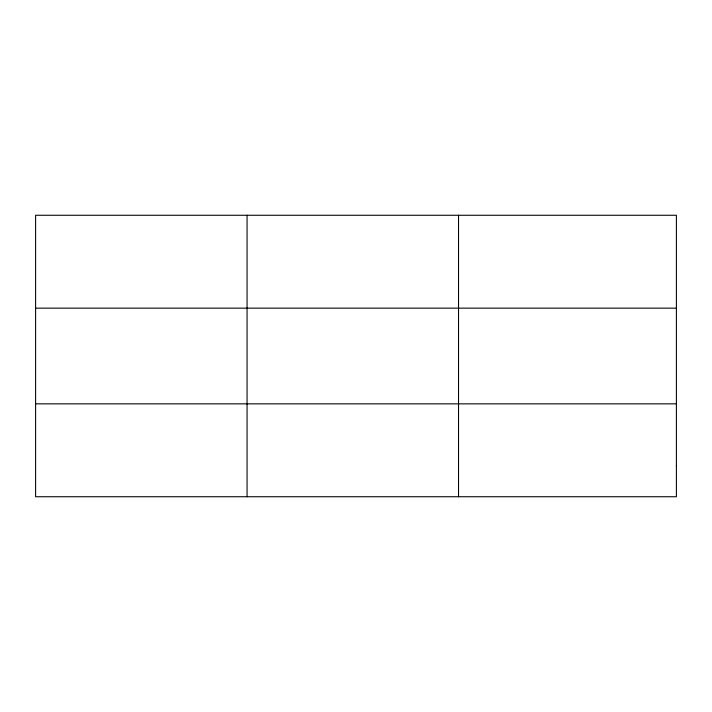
<?xml version="1.0" encoding="UTF-8"?>
<svg xmlns="http://www.w3.org/2000/svg" width="712" height="712" viewBox="0 0 712 712"><rect width="100%" height="100%" fill="white"/><g stroke="black" fill="none" stroke-linecap="round" stroke-linejoin="round"><path stroke-width="1.07" d="M247.064 215.264L247.064 496.736M458.528 215.264L458.528 496.736M35.6 308.154L676.4 308.154M35.6 403.846L676.4 403.846M676.4 465.773L676.4 496.736L35.6 496.736L35.6 215.264L676.4 215.264L676.4 465.773"/></g></svg>
